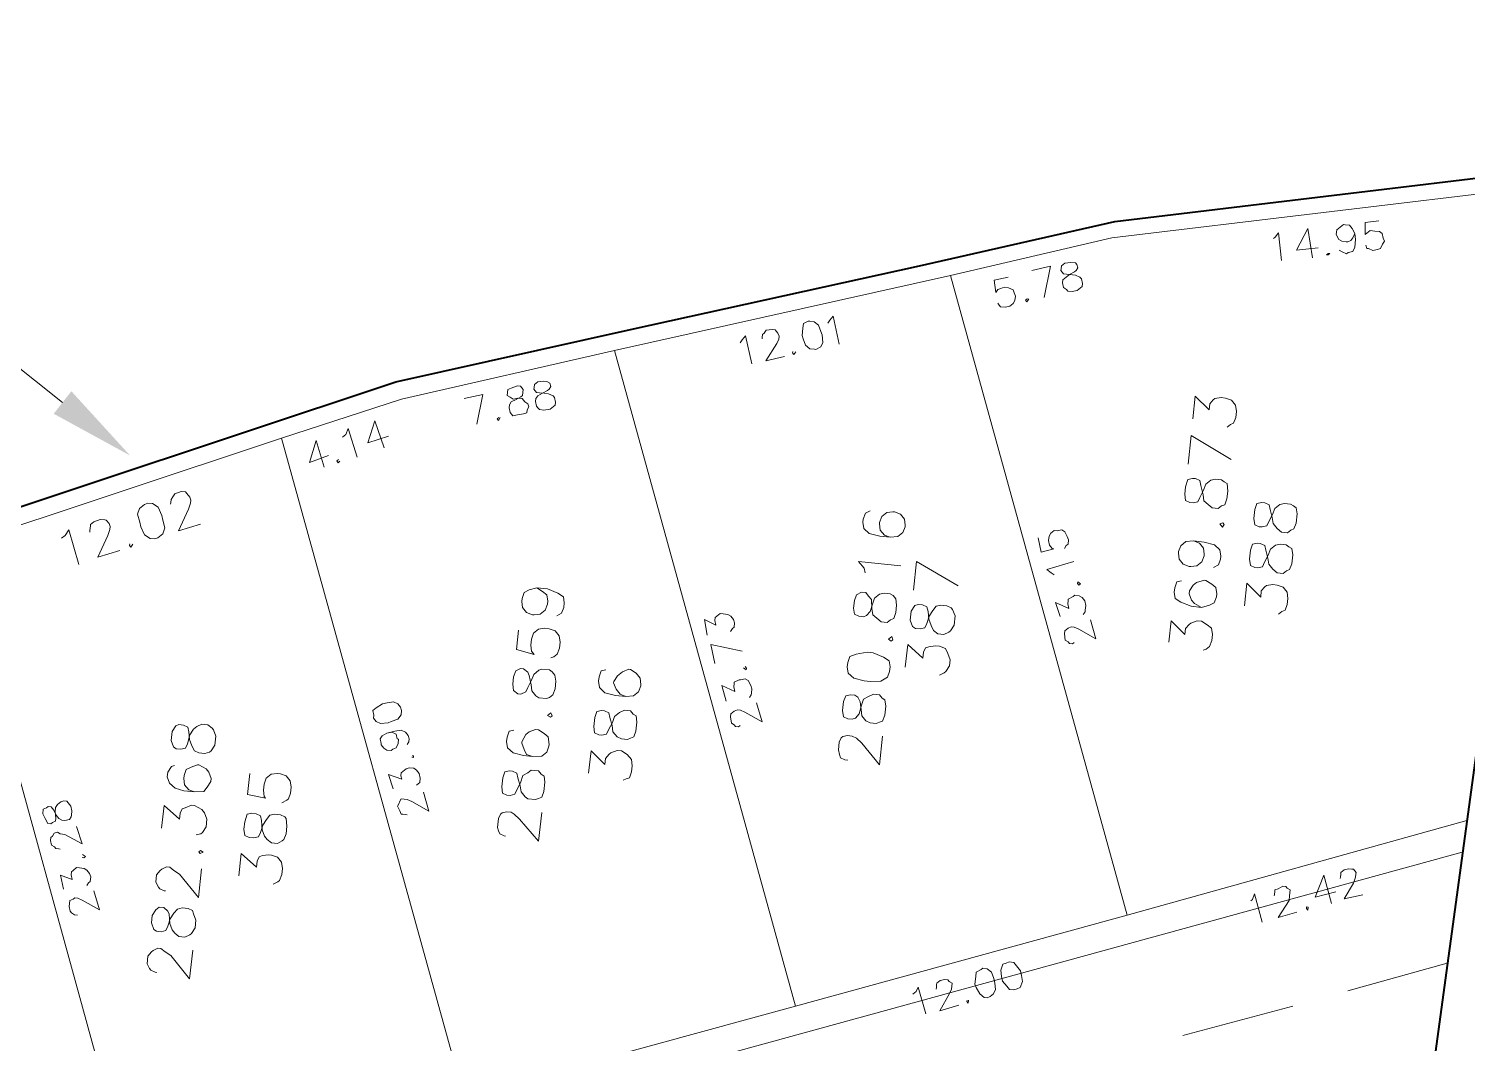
# Model space of a CAD drawing. Header units: metres. Extents: x -977055 to 805873, y -1033982 to 242021.
# Drawn here: x 2771 to 2821.4, y 1104.1 to 1139.6 of the extents above; entities that cross this region are included whole.
import ezdxf

# ---------------------------------------------------------------- set-up
doc = ezdxf.new("R2010")
doc.units = ezdxf.units.M
for name, color, linetype in [('PDF_acera', 7, 'Continuous'), ('PDF_areas por lote', 7, 'Continuous'), ('PDF_COTAS', 7, 'Continuous'), ('PDF_linea de centro', 7, 'Continuous'), ('PDF_LOTES', 7, 'Continuous'), ('PDF_No. lotes', 7, 'Continuous'), ('PDF_Poligono Ceres', 7, 'Continuous'), ('PDF_texto', 7, 'Continuous')]:
    doc.layers.add(name, color=color, linetype=linetype)

# ---------------------------------------------------------------- blocks, each defined once
blk = doc.blocks.new('CALLE')
at = {"layer": 'PDF_acera', "lineweight": 9}
blk.add_lwpolyline([(39.010727, -232.196302, -0.3800811), (49.067424, -237.29328), (76.670496, -307.35936)], format="xyb", dxfattribs=at)
at = {"layer": 'PDF_areas por lote', "lineweight": 9}
for points in [[(69.43104, -271.500768), (69.43104, -271.458432), (69.473376, -271.331424), (69.515712, -271.289088), (69.64272, -271.204416), (69.8544, -271.204416), (69.981408, -271.289088), (70.023744, -271.331424), (70.108416, -271.458432), (70.108416, -271.543104), (70.023744, -271.670112), (69.939072, -271.839456), (69.346368, -272.43216), (70.150752, -272.43216)], [(71.717184, -271.500768), (71.717184, -271.458432), (71.75952, -271.331424), (71.801856, -271.289088), (71.928864, -271.204416), (72.140544, -271.204416), (72.267552, -271.289088), (72.309888, -271.331424), (72.39456, -271.458432), (72.39456, -271.543104), (72.309888, -271.670112), (72.225216, -271.839456), (71.632512, -272.43216), (72.436896, -272.43216)], [(73.45296, -271.204416), (74.088, -271.204416), (73.749312, -271.670112), (73.918656, -271.670112), (74.045664, -271.712448), (74.088, -271.79712), (74.172672, -271.966464), (74.172672, -272.051136), (74.088, -272.262816), (74.003328, -272.347488), (73.833984, -272.43216), (73.622304, -272.43216), (73.45296, -272.347488), (73.410624, -272.305152), (73.368288, -272.178144)], [(75.231072, -271.37376), (75.188736, -271.289088), (75.019392, -271.204416), (74.892384, -271.204416), (74.72304, -271.289088), (74.596032, -271.458432), (74.553696, -271.712448), (74.553696, -272.0088), (74.596032, -272.262816), (74.72304, -272.347488), (74.892384, -272.43216), (74.977056, -272.43216), (75.1464, -272.347488), (75.231072, -272.262816), (75.315744, -272.051136), (75.315744, -272.0088), (75.231072, -271.839456), (75.1464, -271.712448), (74.977056, -271.670112), (74.892384, -271.670112), (74.72304, -271.712448), (74.596032, -271.839456), (74.553696, -272.0088)], [(74.257344, -280.772352), (74.257344, -280.730016), (74.29968, -280.603008), (74.384352, -280.560672), (74.469024, -280.518336), (74.72304, -280.518336), (74.850048, -280.560672), (74.892384, -280.603008), (74.93472, -280.730016), (74.93472, -280.857024), (74.892384, -280.941696), (74.765376, -281.11104), (74.215008, -281.703744), (75.019392, -281.703744)], [(77.220864, -280.68768), (77.178528, -280.560672), (77.009184, -280.518336), (76.882176, -280.518336), (76.712832, -280.560672), (76.585824, -280.730016), (76.543488, -281.026368), (76.543488, -281.280384), (76.585824, -281.5344), (76.712832, -281.661408), (76.882176, -281.703744), (76.924512, -281.703744), (77.136192, -281.661408), (77.220864, -281.5344), (77.305536, -281.365056), (77.305536, -281.280384), (77.220864, -281.11104), (77.136192, -281.026368), (76.924512, -280.941696), (76.882176, -280.941696), (76.712832, -281.026368), (76.585824, -281.11104), (76.543488, -281.280384)], [(80.01504, -280.518336), (79.464672, -280.518336), (79.38, -281.026368), (79.464672, -280.941696), (79.634016, -280.89936), (79.80336, -280.89936), (79.972704, -280.941696), (80.099712, -281.068704), (80.142048, -281.238048), (80.142048, -281.365056), (80.099712, -281.5344), (79.972704, -281.661408), (79.80336, -281.703744), (79.634016, -281.703744), (79.464672, -281.661408), (79.38, -281.576736), (79.337664, -281.492064)], [(81.242784, -280.89936), (81.158112, -281.068704), (81.07344, -281.195712), (80.904096, -281.238048), (80.819424, -281.238048), (80.65008, -281.195712), (80.523072, -281.068704), (80.480736, -280.89936), (80.480736, -280.857024), (80.523072, -280.68768), (80.65008, -280.560672), (80.819424, -280.518336), (80.904096, -280.518336), (81.07344, -280.560672), (81.158112, -280.68768), (81.242784, -280.89936), (81.242784, -281.195712), (81.158112, -281.492064), (81.07344, -281.661408), (80.904096, -281.703744), (80.777088, -281.703744), (80.607744, -281.661408), (80.523072, -281.5344)], [(77.390208, -290.043936), (77.390208, -289.959264), (77.432544, -289.832256), (77.517216, -289.78992), (77.644224, -289.747584), (77.855904, -289.747584), (77.982912, -289.78992), (78.025248, -289.832256), (78.067584, -289.959264), (78.067584, -290.086272), (78.025248, -290.21328), (77.89824, -290.382624), (77.347872, -290.932992), (78.152256, -290.932992)], [(82.639872, -289.959264), (82.76688, -289.916928), (82.936224, -289.747584), (82.936224, -290.932992)], [(84.375648, -289.916928), (84.290976, -289.78992), (84.121632, -289.747584), (84.03696, -289.747584), (83.867616, -289.78992), (83.740608, -289.959264), (83.698272, -290.255616), (83.698272, -290.551968), (83.740608, -290.763648), (83.867616, -290.890656), (84.03696, -290.932992), (84.079296, -290.932992), (84.24864, -290.890656), (84.375648, -290.763648), (84.417984, -290.594304), (84.417984, -290.551968), (84.375648, -290.382624), (84.24864, -290.255616), (84.079296, -290.21328), (84.03696, -290.21328), (83.867616, -290.255616), (83.740608, -290.382624), (83.698272, -290.551968)], [(81.623808, -298.595808), (82.216512, -298.595808), (81.877824, -299.019168), (82.047168, -299.019168), (82.174176, -299.10384), (82.216512, -299.146176), (82.301184, -299.31552), (82.301184, -299.442528), (82.216512, -299.611872), (82.13184, -299.73888), (81.962496, -299.781216), (81.793152, -299.781216), (81.623808, -299.73888), (81.539136, -299.654208), (81.4968, -299.569536)], [(83.359584, -298.765152), (83.317248, -298.638144), (83.147904, -298.595808), (83.020896, -298.595808), (82.851552, -298.638144), (82.76688, -298.807488), (82.682208, -299.10384), (82.682208, -299.400192), (82.76688, -299.611872), (82.851552, -299.73888), (83.020896, -299.781216), (83.105568, -299.781216), (83.274912, -299.73888), (83.359584, -299.611872), (83.444256, -299.442528), (83.444256, -299.400192), (83.359584, -299.188512), (83.274912, -299.10384), (83.105568, -299.019168), (83.020896, -299.019168), (82.851552, -299.10384), (82.76688, -299.188512), (82.682208, -299.400192)], [(84.502656, -298.976832), (84.46032, -299.146176), (84.333312, -299.273184), (84.163968, -299.31552), (84.121632, -299.31552), (83.952288, -299.273184), (83.82528, -299.146176), (83.782944, -298.976832), (83.782944, -298.934496), (83.82528, -298.765152), (83.952288, -298.638144), (84.121632, -298.595808), (84.163968, -298.595808), (84.333312, -298.638144), (84.46032, -298.765152), (84.502656, -298.976832), (84.502656, -299.273184), (84.46032, -299.569536), (84.333312, -299.73888), (84.163968, -299.781216), (84.079296, -299.781216), (83.909952, -299.73888), (83.82528, -299.611872)], [(86.873472, -299.781216), (87.42384, -298.595808), (86.619456, -298.595808)], [(87.889536, -298.595808), (88.524576, -298.595808), (88.185888, -299.019168), (88.355232, -299.019168), (88.48224, -299.10384), (88.524576, -299.146176), (88.566912, -299.31552), (88.566912, -299.442528), (88.524576, -299.611872), (88.397568, -299.73888), (88.228224, -299.781216), (88.05888, -299.781216), (87.889536, -299.73888), (87.8472, -299.654208), (87.762528, -299.569536)]]:
    blk.add_lwpolyline(points, dxfattribs=at)
for points in [[(70.785792, -271.204416), (70.616448, -271.289088), (70.574112, -271.37376), (70.574112, -271.500768), (70.616448, -271.627776), (70.743456, -271.670112), (70.955136, -271.712448), (71.12448, -271.79712), (71.251488, -271.881792), (71.293824, -272.0088), (71.293824, -272.178144), (71.251488, -272.305152), (71.166816, -272.347488), (70.997472, -272.43216), (70.785792, -272.43216), (70.616448, -272.347488), (70.574112, -272.305152), (70.48944, -272.178144), (70.48944, -272.0088), (70.574112, -271.881792), (70.658784, -271.79712), (70.828128, -271.712448), (71.082144, -271.670112), (71.166816, -271.627776), (71.251488, -271.500768), (71.251488, -271.37376), (71.166816, -271.289088), (70.997472, -271.204416)], [(75.908448, -271.204416), (75.739104, -271.289088), (75.696768, -271.37376), (75.696768, -271.500768), (75.739104, -271.627776), (75.866112, -271.670112), (76.120128, -271.712448), (76.289472, -271.79712), (76.374144, -271.881792), (76.458816, -272.0088), (76.458816, -272.178144), (76.374144, -272.305152), (76.331808, -272.347488), (76.162464, -272.43216), (75.908448, -272.43216), (75.739104, -272.347488), (75.696768, -272.305152), (75.654432, -272.178144), (75.654432, -272.0088), (75.696768, -271.881792), (75.823776, -271.79712), (75.99312, -271.712448), (76.2048, -271.670112), (76.331808, -271.627776), (76.374144, -271.500768), (76.374144, -271.37376), (76.331808, -271.289088), (76.162464, -271.204416)], [(72.902592, -272.305152), (72.860256, -272.347488), (72.902592, -272.43216), (72.944928, -272.347488)], [(75.612096, -280.518336), (75.442752, -280.560672), (75.400416, -280.68768), (75.400416, -280.772352), (75.442752, -280.89936), (75.56976, -280.941696), (75.78144, -281.026368), (75.99312, -281.068704), (76.077792, -281.195712), (76.162464, -281.280384), (76.162464, -281.492064), (76.077792, -281.576736), (76.035456, -281.661408), (75.866112, -281.703744), (75.612096, -281.703744), (75.442752, -281.661408), (75.400416, -281.576736), (75.35808, -281.492064), (75.35808, -281.280384), (75.400416, -281.195712), (75.527424, -281.068704), (75.696768, -281.026368), (75.908448, -280.941696), (76.035456, -280.89936), (76.077792, -280.772352), (76.077792, -280.68768), (76.035456, -280.560672), (75.866112, -280.518336)], [(78.490944, -280.518336), (78.3216, -280.560672), (78.236928, -280.68768), (78.236928, -280.772352), (78.3216, -280.89936), (78.448608, -280.941696), (78.660288, -281.026368), (78.829632, -281.068704), (78.95664, -281.195712), (78.998976, -281.280384), (78.998976, -281.492064), (78.95664, -281.576736), (78.871968, -281.661408), (78.702624, -281.703744), (78.490944, -281.703744), (78.3216, -281.661408), (78.236928, -281.576736), (78.194592, -281.492064), (78.194592, -281.280384), (78.236928, -281.195712), (78.363936, -281.068704), (78.53328, -281.026368), (78.787296, -280.941696), (78.871968, -280.89936), (78.95664, -280.772352), (78.95664, -280.68768), (78.871968, -280.560672), (78.702624, -280.518336)], [(77.728896, -281.576736), (77.68656, -281.661408), (77.728896, -281.703744), (77.813568, -281.661408)], [(78.74496, -289.747584), (78.575616, -289.78992), (78.53328, -289.916928), (78.53328, -290.043936), (78.575616, -290.128608), (78.702624, -290.21328), (78.95664, -290.255616), (79.125984, -290.297952), (79.210656, -290.42496), (79.295328, -290.551968), (79.295328, -290.721312), (79.210656, -290.805984), (79.16832, -290.890656), (78.998976, -290.932992), (78.74496, -290.932992), (78.575616, -290.890656), (78.53328, -290.805984), (78.490944, -290.721312), (78.490944, -290.551968), (78.53328, -290.42496), (78.660288, -290.297952), (78.829632, -290.255616), (79.041312, -290.21328), (79.16832, -290.128608), (79.210656, -290.043936), (79.210656, -289.916928), (79.16832, -289.78992), (78.998976, -289.747584)], [(79.972704, -289.747584), (79.80336, -289.78992), (79.676352, -289.959264), (79.634016, -290.255616), (79.634016, -290.42496), (79.676352, -290.721312), (79.80336, -290.890656), (79.972704, -290.932992), (80.099712, -290.932992), (80.269056, -290.890656), (80.353728, -290.721312), (80.4384, -290.42496), (80.4384, -290.255616), (80.353728, -289.959264), (80.269056, -289.78992), (80.099712, -289.747584)], [(81.623808, -289.747584), (81.454464, -289.78992), (81.412128, -289.916928), (81.412128, -290.043936), (81.454464, -290.128608), (81.581472, -290.21328), (81.793152, -290.255616), (81.962496, -290.297952), (82.089504, -290.42496), (82.13184, -290.551968), (82.13184, -290.721312), (82.089504, -290.805984), (82.004832, -290.890656), (81.835488, -290.932992), (81.623808, -290.932992), (81.454464, -290.890656), (81.412128, -290.805984), (81.327456, -290.721312), (81.327456, -290.551968), (81.412128, -290.42496), (81.4968, -290.297952), (81.666144, -290.255616), (81.92016, -290.21328), (82.004832, -290.128608), (82.089504, -290.043936), (82.089504, -289.916928), (82.004832, -289.78992), (81.835488, -289.747584)], [(80.86176, -290.805984), (80.819424, -290.890656), (80.86176, -290.932992), (80.946432, -290.890656)], [(85.772736, -298.595808), (85.603392, -298.638144), (85.561056, -298.765152), (85.561056, -298.849824), (85.603392, -298.976832), (85.7304, -299.019168), (85.94208, -299.10384), (86.111424, -299.146176), (86.238432, -299.273184), (86.280768, -299.400192), (86.280768, -299.569536), (86.238432, -299.654208), (86.196096, -299.73888), (85.984416, -299.781216), (85.772736, -299.781216), (85.603392, -299.73888), (85.561056, -299.654208), (85.476384, -299.569536), (85.476384, -299.400192), (85.561056, -299.273184), (85.645728, -299.146176), (85.815072, -299.10384), (86.069088, -299.019168), (86.196096, -298.976832), (86.238432, -298.849824), (86.238432, -298.765152), (86.196096, -298.638144), (85.984416, -298.595808)], [(85.053024, -299.654208), (84.968352, -299.73888), (85.053024, -299.781216), (85.09536, -299.73888)]]:
    blk.add_lwpolyline(points, close=True, dxfattribs=at)
at = {"layer": 'PDF_COTAS', "lineweight": 9}
for points in [[(81.200448, -267.56352), (81.28512, -267.648192), (81.454464, -267.732864), (80.523072, -268.113888)], [(81.454464, -268.325568), (81.4968, -268.325568), (81.623808, -268.325568), (81.666144, -268.325568), (81.750816, -268.41024), (81.835488, -268.579584), (81.835488, -268.706592), (81.835488, -268.748928), (81.750816, -268.8336), (81.666144, -268.875936), (81.581472, -268.875936), (81.412128, -268.8336), (80.777088, -268.62192), (81.031104, -269.214624)], [(81.242784, -269.46864), (81.200448, -269.46864), (81.158112, -269.510976), (81.242784, -269.553312)], [(82.470528, -270.484704), (82.512864, -270.484704), (82.597536, -270.484704), (82.682208, -270.52704), (82.76688, -270.569376), (82.851552, -270.73872), (82.851552, -270.865728), (82.809216, -270.908064), (82.724544, -270.992736), (82.639872, -271.035072), (82.5552, -271.035072), (82.385856, -270.992736), (81.750816, -270.781056), (82.004832, -271.37376)], [(83.952288, -274.633632), (84.672, -274.33728), (84.03696, -274.210272), (84.290976, -274.718304)], [(84.206304, -275.014656), (84.163968, -274.97232), (84.121632, -275.014656), (84.163968, -275.056992)], [(84.841344, -275.056992), (84.926016, -275.141664), (85.09536, -275.184), (84.333312, -275.522688)], [(84.672, -276.2424), (85.391712, -275.903712), (84.756672, -275.776704), (85.010688, -276.327072)], [(86.280768, -278.316864), (86.450112, -278.824896), (85.603392, -278.740224)], [(85.857408, -279.332928), (85.815072, -279.290592), (85.772736, -279.332928), (85.857408, -279.375264)], [(88.651584, -285.810336), (88.736256, -285.852672), (88.863264, -285.937344), (88.101216, -286.19136)], [(88.820928, -286.40304), (88.863264, -286.40304), (88.947936, -286.40304), (88.990272, -286.445376), (89.074944, -286.487712), (89.11728, -286.657056), (89.11728, -286.741728), (89.074944, -286.784064), (89.032608, -286.8264), (88.947936, -286.868736), (88.863264, -286.868736), (88.736256, -286.8264), (88.228224, -286.572384), (88.397568, -287.080416)], [(88.566912, -287.292096), (88.524576, -287.292096), (88.48224, -287.334432), (88.566912, -287.376768)], [(89.455968, -288.181152), (89.54064, -288.223488), (89.667648, -288.30816), (88.9056, -288.562176)], [(71.082144, -292.54176), (71.166816, -292.626432), (71.293824, -292.668768), (70.574112, -292.96512)], [(91.276416, -293.049792), (91.149408, -292.668768), (90.81072, -292.75344), (90.895392, -292.795776), (90.937728, -292.880448), (90.980064, -292.96512), (90.980064, -293.092128), (90.937728, -293.219136), (90.853056, -293.261472), (90.768384, -293.303808), (90.641376, -293.303808), (90.556704, -293.261472), (90.472032, -293.1768), (90.429696, -293.049792), (90.429696, -292.922784), (90.472032, -292.880448), (90.514368, -292.838112)], [(71.293824, -293.1768), (71.33616, -293.1768), (71.420832, -293.1768), (71.463168, -293.1768), (71.54784, -293.261472), (71.590176, -293.38848), (71.590176, -293.473152), (71.54784, -293.515488), (71.505504, -293.60016), (71.420832, -293.60016), (71.33616, -293.60016), (71.209152, -293.557824), (70.70112, -293.346144), (70.9128, -293.854176)], [(90.81072, -294.108192), (91.699776, -294.192864), (91.530432, -293.684832)], [(71.082144, -294.065856), (71.039808, -294.065856), (70.997472, -294.108192), (71.082144, -294.108192)], [(84.121632, -294.65856), (83.740608, -294.785568), (83.867616, -295.124256), (83.867616, -295.08192), (83.952288, -294.997248), (84.079296, -294.954912), (84.206304, -294.954912), (84.290976, -294.997248), (84.375648, -295.08192), (84.375648, -295.166592), (84.417984, -295.2936), (84.375648, -295.378272), (84.24864, -295.462944), (84.163968, -295.50528), (84.03696, -295.50528), (83.994624, -295.462944), (83.909952, -295.420608)], [(83.147904, -295.208928), (83.19024, -295.124256), (83.274912, -294.997248), (83.571264, -295.71696)], [(82.004832, -295.50528), (82.385856, -295.335936), (82.258848, -295.71696), (82.385856, -295.674624), (82.470528, -295.674624), (82.512864, -295.674624), (82.597536, -295.801632), (82.639872, -295.843968), (82.639872, -295.970976), (82.597536, -296.055648), (82.512864, -296.14032), (82.385856, -296.182656), (82.258848, -296.182656), (82.216512, -296.182656), (82.13184, -296.14032)], [(81.327456, -295.970976), (81.28512, -295.92864), (81.28512, -295.843968), (81.327456, -295.801632), (81.369792, -295.71696), (81.539136, -295.674624), (81.623808, -295.674624), (81.666144, -295.71696), (81.70848, -295.759296), (81.750816, -295.843968), (81.750816, -295.92864), (81.70848, -296.055648), (81.4968, -296.56368), (82.004832, -296.352)], [(93.1392, -300.289248), (93.181536, -300.331584), (93.308544, -300.416256), (92.546496, -300.5856)], [(92.71584, -301.43232), (93.520224, -301.22064), (92.885184, -300.966624), (93.012192, -301.559328)], [(74.680704, -301.644), (74.72304, -301.686336), (74.892384, -301.728672), (74.130336, -302.025024)], [(74.892384, -302.27904), (74.93472, -302.27904), (75.019392, -302.27904), (75.061728, -302.27904), (75.104064, -302.363712), (75.188736, -302.49072), (75.188736, -302.575392), (75.1464, -302.617728), (75.104064, -302.7024), (75.019392, -302.7024), (74.93472, -302.7024), (74.807712, -302.7024), (74.29968, -302.448384), (74.51136, -302.956416)], [(93.520224, -302.533056), (93.393216, -302.49072), (93.308544, -302.448384), (93.266208, -302.363712), (93.266208, -302.321376), (93.266208, -302.194368), (93.308544, -302.109696), (93.435552, -302.025024), (93.56256, -302.025024), (93.647232, -302.109696), (93.731904, -302.194368), (93.731904, -302.236704), (93.731904, -302.363712), (93.647232, -302.448384), (93.520224, -302.533056), (93.35088, -302.575392), (93.1392, -302.575392), (93.012192, -302.533056), (92.969856, -302.406048), (92.92752, -302.363712), (92.969856, -302.236704), (93.012192, -302.152032)], [(93.943584, -303.168096), (93.858912, -302.787072), (93.520224, -302.829408), (93.56256, -302.871744), (93.647232, -302.956416), (93.647232, -303.083424), (93.647232, -303.210432), (93.604896, -303.295104), (93.477888, -303.33744), (93.393216, -303.379776), (93.308544, -303.33744), (93.181536, -303.295104), (93.1392, -303.210432), (93.096864, -303.083424), (93.1392, -302.956416), (93.1392, -302.91408), (93.223872, -302.871744)], [(74.850048, -303.887808), (75.612096, -303.591456), (74.977056, -303.422112), (75.188736, -303.97248)], [(75.56976, -304.057152), (75.612096, -304.057152), (75.696768, -304.057152), (75.739104, -304.057152), (75.823776, -304.141824), (75.866112, -304.268832), (75.866112, -304.353504), (75.866112, -304.39584), (75.78144, -304.480512), (75.739104, -304.480512), (75.654432, -304.480512), (75.485088, -304.438176), (75.019392, -304.226496), (75.188736, -304.734528)]]:
    blk.add_lwpolyline(points, dxfattribs=at)
for points in [[(73.24128, -268.8336), (72.775584, -269.04528), (72.987264, -268.537248), (72.987264, -268.41024), (73.0296, -268.325568), (72.987264, -268.240896), (72.902592, -268.19856), (72.860256, -268.156224), (72.775584, -268.156224), (72.648576, -268.19856), (72.60624, -268.283232), (72.563904, -268.325568), (72.563904, -268.41024), (72.563904, -268.452576), (72.563904, -268.41024), (72.563904, -268.325568), (72.60624, -268.283232), (72.648576, -268.19856), (72.775584, -268.156224), (72.860256, -268.156224), (72.902592, -268.19856), (72.987264, -268.240896), (73.0296, -268.325568), (72.987264, -268.41024), (72.987264, -268.537248), (72.775584, -269.04528)], [(73.368288, -267.944544), (73.24128, -268.029216), (73.24128, -268.113888), (73.283616, -268.156224), (73.325952, -268.240896), (73.410624, -268.240896), (73.579968, -268.19856), (73.706976, -268.19856), (73.791648, -268.240896), (73.87632, -268.325568), (73.918656, -268.41024), (73.918656, -268.494912), (73.87632, -268.537248), (73.791648, -268.62192), (73.66464, -268.664256), (73.537632, -268.664256), (73.495296, -268.664256), (73.410624, -268.62192), (73.368288, -268.494912), (73.368288, -268.41024), (73.410624, -268.325568), (73.495296, -268.240896), (73.622304, -268.156224), (73.706976, -268.071552), (73.706976, -267.98688), (73.66464, -267.944544), (73.622304, -267.859872), (73.495296, -267.859872)], [(73.368288, -267.944544), (73.24128, -268.029216), (73.24128, -268.113888), (73.283616, -268.156224), (73.325952, -268.240896), (73.410624, -268.240896), (73.579968, -268.19856), (73.706976, -268.19856), (73.791648, -268.240896), (73.87632, -268.325568), (73.918656, -268.41024), (73.918656, -268.494912), (73.87632, -268.537248), (73.791648, -268.62192), (73.66464, -268.664256), (73.537632, -268.664256), (73.495296, -268.664256), (73.410624, -268.62192), (73.368288, -268.494912), (73.368288, -268.41024), (73.410624, -268.325568), (73.495296, -268.240896), (73.622304, -268.156224), (73.706976, -268.071552), (73.706976, -267.98688), (73.66464, -267.944544), (73.622304, -267.859872), (73.495296, -267.859872)], [(71.632512, -269.299296), (71.717184, -269.341632), (71.75952, -269.383968), (71.886528, -269.383968), (71.9712, -269.341632), (72.055872, -269.25696), (72.098208, -269.172288), (72.098208, -269.04528), (72.098208, -268.960608), (72.013536, -268.875936), (71.9712, -268.8336), (71.886528, -268.8336), (71.75952, -268.875936), (71.844192, -268.537248), (71.463168, -268.664256), (71.844192, -268.537248), (71.75952, -268.875936), (71.886528, -268.8336), (71.9712, -268.8336), (72.013536, -268.875936), (72.098208, -268.960608), (72.098208, -269.04528), (72.098208, -269.172288), (72.055872, -269.25696), (71.9712, -269.341632), (71.886528, -269.383968), (71.75952, -269.383968), (71.717184, -269.341632)], [(71.505504, -269.510976), (70.997472, -269.722656), (71.209152, -269.214624), (71.251488, -269.087616), (71.251488, -269.002944), (71.209152, -268.960608), (71.166816, -268.875936), (71.082144, -268.875936), (70.997472, -268.875936), (70.870464, -268.918272), (70.828128, -268.960608), (70.785792, -269.04528), (70.785792, -269.129952), (70.785792, -269.04528), (70.828128, -268.960608), (70.870464, -268.918272), (70.997472, -268.875936), (71.082144, -268.875936), (71.166816, -268.875936), (71.209152, -268.960608), (71.251488, -269.002944), (71.251488, -269.087616), (71.209152, -269.214624), (70.997472, -269.722656)], [(72.479232, -269.087616), (72.436896, -269.172288), (72.39456, -269.129952), (72.39456, -269.087616), (72.39456, -269.129952), (72.436896, -269.172288)], [(82.385856, -269.764992), (82.258848, -269.637984), (82.089504, -269.595648), (81.877824, -269.68032), (81.750816, -269.722656), (81.539136, -269.849664), (81.454464, -270.019008), (81.454464, -270.146016), (81.4968, -270.230688), (81.623808, -270.357696), (81.793152, -270.400032), (82.004832, -270.31536), (82.13184, -270.273024), (82.34352, -270.146016), (82.428192, -269.976672), (82.428192, -269.849664)], [(77.136192, -276.750432), (77.05152, -276.835104), (77.009184, -276.962112), (77.05152, -277.173792), (77.093856, -277.258464), (77.178528, -277.427808), (77.305536, -277.51248), (77.432544, -277.51248), (77.517216, -277.470144), (77.601888, -277.385472), (77.644224, -277.258464), (77.601888, -277.08912), (77.559552, -276.962112), (77.432544, -276.792768), (77.347872, -276.708096), (77.220864, -276.750432)], [(77.136192, -276.750432), (77.05152, -276.835104), (77.009184, -276.962112), (77.05152, -277.173792), (77.093856, -277.258464), (77.178528, -277.427808), (77.305536, -277.51248), (77.432544, -277.51248), (77.517216, -277.470144), (77.601888, -277.385472), (77.644224, -277.258464), (77.601888, -277.08912), (77.559552, -276.962112), (77.432544, -276.792768), (77.347872, -276.708096), (77.220864, -276.750432)], [(75.400416, -278.14752), (75.442752, -278.189856), (75.485088, -278.232192), (75.612096, -278.232192), (75.739104, -278.189856), (75.823776, -278.105184), (75.866112, -278.020512), (75.866112, -277.893504), (75.823776, -277.808832), (75.739104, -277.72416), (75.696768, -277.681824), (75.612096, -277.681824), (75.527424, -277.72416), (75.612096, -277.343136), (75.231072, -277.51248), (75.612096, -277.343136), (75.527424, -277.72416), (75.612096, -277.681824), (75.696768, -277.681824), (75.739104, -277.72416), (75.823776, -277.808832), (75.866112, -277.893504), (75.866112, -278.020512), (75.823776, -278.105184), (75.739104, -278.189856), (75.612096, -278.232192), (75.485088, -278.232192), (75.442752, -278.189856)], [(76.501152, -277.766496), (76.585824, -277.808832), (76.670496, -277.808832), (76.755168, -277.766496), (76.83984, -277.681824), (76.882176, -277.554816), (76.83984, -277.385472), (76.755168, -277.173792), (76.670496, -277.046784), (76.585824, -277.004448), (76.458816, -277.046784), (76.41648, -277.046784), (76.331808, -277.131456), (76.289472, -277.216128), (76.289472, -277.343136), (76.331808, -277.385472), (76.374144, -277.470144), (76.501152, -277.51248), (76.62816, -277.51248), (76.62816, -277.470144), (76.755168, -277.427808), (76.797504, -277.3008), (76.755168, -277.173792), (76.797504, -277.3008), (76.755168, -277.427808), (76.62816, -277.470144), (76.62816, -277.51248), (76.501152, -277.51248), (76.374144, -277.470144), (76.331808, -277.385472), (76.289472, -277.343136), (76.289472, -277.216128), (76.331808, -277.131456), (76.41648, -277.046784), (76.458816, -277.046784), (76.585824, -277.004448), (76.670496, -277.046784), (76.755168, -277.173792), (76.83984, -277.385472), (76.882176, -277.554816), (76.83984, -277.681824), (76.755168, -277.766496), (76.670496, -277.808832), (76.585824, -277.808832)], [(75.231072, -278.3592), (74.72304, -278.57088), (74.93472, -278.062848), (74.977056, -277.93584), (74.977056, -277.851168), (74.977056, -277.766496), (74.892384, -277.72416), (74.850048, -277.72416), (74.765376, -277.681824), (74.638368, -277.766496), (74.553696, -277.808832), (74.553696, -277.851168), (74.553696, -277.93584), (74.553696, -277.978176), (74.553696, -277.93584), (74.553696, -277.851168), (74.553696, -277.808832), (74.638368, -277.766496), (74.765376, -277.681824), (74.850048, -277.72416), (74.892384, -277.72416), (74.977056, -277.766496), (74.977056, -277.851168), (74.977056, -277.93584), (74.93472, -278.062848), (74.72304, -278.57088)], [(76.2048, -277.93584), (76.2048, -277.978176), (76.162464, -277.978176), (76.162464, -277.93584), (76.162464, -277.978176), (76.2048, -277.978176)], [(86.704128, -279.586944), (86.661792, -279.502272), (86.57712, -279.502272), (86.492448, -279.502272), (86.450112, -279.586944), (86.407776, -279.671616), (86.450112, -279.798624), (86.450112, -279.925632), (86.36544, -280.010304), (86.323104, -280.094976), (86.238432, -280.137312), (86.15376, -280.094976), (86.069088, -280.094976), (86.026752, -280.010304), (85.984416, -279.84096), (85.94208, -279.713952), (85.984416, -279.671616), (86.026752, -279.62928), (86.15376, -279.586944), (86.238432, -279.586944), (86.323104, -279.62928), (86.407776, -279.756288), (86.492448, -279.883296), (86.534784, -279.925632), (86.619456, -279.925632), (86.704128, -279.925632), (86.7888, -279.84096), (86.7888, -279.756288)], [(86.958144, -280.306656), (86.873472, -280.221984), (86.7888, -280.221984), (86.746464, -280.221984), (86.661792, -280.306656), (86.661792, -280.391328), (86.661792, -280.518336), (86.661792, -280.645344), (86.619456, -280.772352), (86.57712, -280.814688), (86.450112, -280.857024), (86.36544, -280.857024), (86.323104, -280.814688), (86.238432, -280.730016), (86.196096, -280.560672), (86.196096, -280.433664), (86.238432, -280.391328), (86.280768, -280.348992), (86.407776, -280.306656), (86.492448, -280.306656), (86.57712, -280.348992), (86.661792, -280.476), (86.746464, -280.603008), (86.7888, -280.645344), (86.873472, -280.68768), (86.958144, -280.645344), (87.00048, -280.560672), (87.00048, -280.476)], [(80.607744, -286.40304), (80.692416, -286.445376), (80.734752, -286.487712), (80.86176, -286.487712), (80.946432, -286.445376), (81.031104, -286.360704), (81.07344, -286.276032), (81.07344, -286.149024), (81.07344, -286.064352), (80.988768, -285.97968), (80.946432, -285.937344), (80.86176, -285.937344), (80.734752, -285.97968), (80.86176, -285.640992), (80.4384, -285.768), (80.86176, -285.640992), (80.734752, -285.97968), (80.86176, -285.937344), (80.946432, -285.937344), (80.988768, -285.97968), (81.07344, -286.064352), (81.07344, -286.149024), (81.07344, -286.276032), (81.031104, -286.360704), (80.946432, -286.445376), (80.86176, -286.487712), (80.734752, -286.487712), (80.692416, -286.445376)], [(80.099712, -286.784064), (80.184384, -285.895008), (79.676352, -286.064352), (80.184384, -285.895008)], [(78.829632, -287.122752), (78.914304, -287.165088), (78.95664, -287.165088), (79.083648, -287.165088), (79.16832, -287.122752), (79.295328, -287.03808), (79.337664, -286.953408), (79.295328, -286.8264), (79.295328, -286.784064), (79.210656, -286.657056), (79.16832, -286.657056), (79.083648, -286.657056), (78.95664, -286.699392), (79.083648, -286.318368), (78.660288, -286.487712), (79.083648, -286.318368), (78.95664, -286.699392), (79.083648, -286.657056), (79.16832, -286.657056), (79.210656, -286.657056), (79.295328, -286.784064), (79.295328, -286.8264), (79.337664, -286.953408), (79.295328, -287.03808), (79.16832, -287.122752), (79.083648, -287.165088), (78.95664, -287.165088), (78.914304, -287.165088)], [(78.702624, -287.334432), (78.194592, -287.546112), (78.406272, -287.03808), (78.448608, -286.911072), (78.448608, -286.8264), (78.406272, -286.741728), (78.363936, -286.699392), (78.3216, -286.657056), (78.236928, -286.657056), (78.067584, -286.699392), (78.025248, -286.784064), (77.982912, -286.8264), (77.982912, -286.911072), (78.025248, -286.953408), (77.982912, -286.911072), (77.982912, -286.8264), (78.025248, -286.784064), (78.067584, -286.699392), (78.236928, -286.657056), (78.3216, -286.657056), (78.363936, -286.699392), (78.406272, -286.741728), (78.448608, -286.8264), (78.448608, -286.911072), (78.406272, -287.03808), (78.194592, -287.546112)], [(79.676352, -286.911072), (79.634016, -286.953408), (79.59168, -286.953408), (79.634016, -286.868736), (79.59168, -286.953408), (79.634016, -286.953408)], [(89.455968, -287.630784), (89.371296, -287.503776), (89.244288, -287.503776), (89.032608, -287.503776), (88.947936, -287.546112), (88.778592, -287.630784), (88.69392, -287.757792), (88.69392, -287.8848), (88.69392, -287.927136), (88.778592, -288.054144), (88.9056, -288.09648), (89.11728, -288.054144), (89.201952, -288.011808), (89.371296, -287.927136), (89.455968, -287.800128), (89.455968, -287.67312)], [(90.726048, -293.642496), (90.683712, -293.60016), (90.641376, -293.642496), (90.726048, -293.684832)], [(71.9712, -294.362208), (71.886528, -294.2352), (71.75952, -294.2352), (71.54784, -294.2352), (71.463168, -294.277536), (71.293824, -294.404544), (71.209152, -294.531552), (71.209152, -294.616224), (71.251488, -294.700896), (71.33616, -294.785568), (71.463168, -294.827904), (71.632512, -294.785568), (71.75952, -294.743232), (71.928864, -294.65856), (72.013536, -294.531552), (72.013536, -294.404544)], [(91.826784, -294.573888), (91.742112, -294.489216), (91.65744, -294.489216), (91.615104, -294.489216), (91.530432, -294.573888), (91.530432, -294.65856), (91.530432, -294.827904), (91.530432, -294.912576), (91.488096, -295.039584), (91.44576, -295.08192), (91.318752, -295.124256), (91.23408, -295.124256), (91.191744, -295.08192), (91.107072, -294.997248), (91.064736, -294.87024), (91.064736, -294.743232), (91.107072, -294.700896), (91.149408, -294.616224), (91.276416, -294.573888), (91.361088, -294.573888), (91.44576, -294.65856), (91.530432, -294.743232), (91.615104, -294.87024), (91.65744, -294.912576), (91.742112, -294.954912), (91.826784, -294.912576), (91.86912, -294.87024), (91.86912, -294.743232)], [(72.225216, -295.039584), (72.18288, -294.954912), (72.013536, -294.912576), (71.844192, -294.954912), (71.717184, -294.997248), (71.590176, -295.124256), (71.505504, -295.208928), (71.505504, -295.335936), (71.54784, -295.420608), (71.590176, -295.50528), (71.75952, -295.547616), (71.928864, -295.50528), (72.055872, -295.462944), (72.18288, -295.335936), (72.267552, -295.251264), (72.267552, -295.124256)], [(82.97856, -295.886304), (82.936224, -295.92864), (82.97856, -295.970976), (83.020896, -295.886304)], [(92.885184, -301.85568), (92.842848, -301.813344), (92.842848, -301.85568), (92.885184, -301.898016)], [(74.680704, -303.210432), (74.638368, -303.210432), (74.596032, -303.252768), (74.680704, -303.252768)]]:
    blk.add_lwpolyline(points, close=True, dxfattribs=at)
at = {"layer": 'PDF_linea de centro', "lineweight": 9}
for points in [[(70.743456, -300.16224), (71.886528, -303.12576)], [(72.479232, -304.60752), (73.537632, -307.274688)]]:
    blk.add_lwpolyline(points, dxfattribs=at)
at = {"layer": 'PDF_LOTES', "lineweight": 20}
for points in [[(63.376992, -271.458432), (59.863104, -262.525536), (75.654432, -256.259808), (75.823776, -256.55616), (80.396064, -264.049632), (80.65008, -264.642336)], [(80.65008, -264.642336), (84.629664, -273.363552), (66.89088, -280.391328), (63.376992, -271.458432)], [(84.629664, -273.363552), (86.069088, -276.581088), (88.05888, -282.338784), (70.404768, -289.324224), (66.89088, -280.391328)], [(88.05888, -282.338784), (91.149408, -291.441024), (73.918656, -298.25712), (70.404768, -289.324224)], [(91.149408, -291.441024), (92.673504, -295.801632), (95.340672, -307.401696), (80.692416, -307.486368), (77.559552, -307.401696), (73.918656, -298.25712)]]:
    blk.add_lwpolyline(points, close=True, dxfattribs=at)
at = {"layer": 'PDF_No. lotes', "lineweight": 20}
for points in [[(72.352224, -273.49056), (72.987264, -273.49056), (72.648576, -273.956256), (72.81792, -273.956256), (72.944928, -273.998592), (72.987264, -274.083264), (73.0296, -274.252608), (73.0296, -274.33728), (72.987264, -274.506624), (72.860256, -274.633632), (72.690912, -274.675968), (72.521568, -274.675968), (72.352224, -274.633632), (72.309888, -274.591296), (72.225216, -274.464288)], [(75.231072, -273.49056), (74.638368, -273.49056), (74.596032, -273.998592), (74.638368, -273.956256), (74.807712, -273.91392), (74.977056, -273.91392), (75.1464, -273.956256), (75.273408, -274.083264), (75.315744, -274.252608), (75.315744, -274.33728), (75.273408, -274.506624), (75.1464, -274.633632), (74.977056, -274.675968), (74.807712, -274.675968), (74.638368, -274.633632), (74.596032, -274.591296), (74.51136, -274.464288)], [(76.247136, -282.889152), (76.882176, -282.889152), (76.543488, -283.312512), (76.712832, -283.312512), (76.83984, -283.397184), (76.882176, -283.43952), (76.966848, -283.608864), (76.966848, -283.735872), (76.882176, -283.905216), (76.755168, -284.032224), (76.585824, -284.07456), (76.41648, -284.07456), (76.247136, -284.032224), (76.2048, -283.947552), (76.162464, -283.86288)], [(79.16832, -283.058496), (79.125984, -282.931488), (78.95664, -282.889152), (78.829632, -282.889152), (78.660288, -282.931488), (78.53328, -283.100832), (78.490944, -283.397184), (78.490944, -283.693536), (78.53328, -283.905216), (78.660288, -284.032224), (78.829632, -284.07456), (78.871968, -284.07456), (79.041312, -284.032224), (79.16832, -283.905216), (79.252992, -283.735872), (79.252992, -283.693536), (79.16832, -283.524192), (79.041312, -283.397184), (78.871968, -283.312512), (78.829632, -283.312512), (78.660288, -283.397184), (78.53328, -283.524192), (78.490944, -283.693536)], [(80.142048, -291.356352), (80.777088, -291.356352), (80.4384, -291.822048), (80.607744, -291.822048), (80.734752, -291.864384), (80.777088, -291.949056), (80.819424, -292.1184), (80.819424, -292.245408), (80.777088, -292.414752), (80.65008, -292.499424), (80.480736, -292.584096), (80.311392, -292.584096), (80.142048, -292.499424), (80.099712, -292.457088), (80.01504, -292.33008)], [(82.5552, -292.584096), (83.105568, -291.356352), (82.301184, -291.356352)], [(82.851552, -300.5856), (83.486592, -300.5856), (83.147904, -301.00896), (83.317248, -301.00896), (83.444256, -301.093632), (83.486592, -301.135968), (83.528928, -301.305312), (83.528928, -301.43232), (83.486592, -301.601664), (83.359584, -301.728672), (83.19024, -301.771008), (83.020896, -301.771008), (82.851552, -301.728672), (82.809216, -301.644), (82.724544, -301.559328)]]:
    blk.add_lwpolyline(points, dxfattribs=at)
for points in [[(73.66464, -273.49056), (73.495296, -273.532896), (73.45296, -273.659904), (73.45296, -273.786912), (73.495296, -273.91392), (73.622304, -273.956256), (73.833984, -273.998592), (74.003328, -274.083264), (74.130336, -274.167936), (74.172672, -274.294944), (74.172672, -274.464288), (74.130336, -274.591296), (74.088, -274.633632), (73.87632, -274.675968), (73.66464, -274.675968), (73.495296, -274.633632), (73.45296, -274.591296), (73.368288, -274.464288), (73.368288, -274.294944), (73.45296, -274.167936), (73.537632, -274.083264), (73.706976, -273.998592), (73.960992, -273.956256), (74.088, -273.91392), (74.130336, -273.786912), (74.130336, -273.659904), (74.088, -273.532896), (73.87632, -273.49056)], [(77.559552, -282.889152), (77.390208, -282.931488), (77.347872, -283.058496), (77.347872, -283.143168), (77.390208, -283.270176), (77.517216, -283.312512), (77.728896, -283.397184), (77.89824, -283.43952), (78.025248, -283.566528), (78.10992, -283.693536), (78.10992, -283.86288), (78.025248, -283.947552), (77.982912, -284.032224), (77.813568, -284.07456), (77.559552, -284.07456), (77.390208, -284.032224), (77.347872, -283.947552), (77.305536, -283.86288), (77.305536, -283.693536), (77.347872, -283.566528), (77.47488, -283.43952), (77.644224, -283.397184), (77.855904, -283.312512), (77.982912, -283.270176), (78.025248, -283.143168), (78.025248, -283.058496), (77.982912, -282.931488), (77.813568, -282.889152)], [(81.454464, -291.356352), (81.28512, -291.441024), (81.242784, -291.525696), (81.242784, -291.652704), (81.28512, -291.779712), (81.412128, -291.822048), (81.623808, -291.864384), (81.793152, -291.949056), (81.92016, -292.033728), (81.962496, -292.160736), (81.962496, -292.33008), (81.92016, -292.457088), (81.877824, -292.499424), (81.70848, -292.584096), (81.454464, -292.584096), (81.28512, -292.499424), (81.242784, -292.457088), (81.158112, -292.33008), (81.158112, -292.160736), (81.242784, -292.033728), (81.369792, -291.949056), (81.539136, -291.864384), (81.750816, -291.822048), (81.877824, -291.779712), (81.92016, -291.652704), (81.92016, -291.525696), (81.877824, -291.441024), (81.70848, -291.356352)], [(84.163968, -300.5856), (83.994624, -300.627936), (83.952288, -300.754944), (83.952288, -300.839616), (83.994624, -300.966624), (84.121632, -301.00896), (84.333312, -301.093632), (84.502656, -301.135968), (84.629664, -301.262976), (84.672, -301.389984), (84.672, -301.559328), (84.629664, -301.644), (84.587328, -301.728672), (84.417984, -301.771008), (84.163968, -301.771008), (83.994624, -301.728672), (83.952288, -301.644), (83.867616, -301.559328), (83.867616, -301.389984), (83.952288, -301.262976), (84.079296, -301.135968), (84.24864, -301.093632), (84.46032, -301.00896), (84.587328, -300.966624), (84.629664, -300.839616), (84.629664, -300.754944), (84.587328, -300.627936), (84.417984, -300.5856)], [(85.30704, -300.5856), (85.137696, -300.627936), (85.09536, -300.754944), (85.09536, -300.839616), (85.137696, -300.966624), (85.264704, -301.00896), (85.476384, -301.093632), (85.645728, -301.135968), (85.772736, -301.262976), (85.815072, -301.389984), (85.815072, -301.559328), (85.772736, -301.644), (85.7304, -301.728672), (85.561056, -301.771008), (85.30704, -301.771008), (85.137696, -301.728672), (85.09536, -301.644), (85.010688, -301.559328), (85.010688, -301.389984), (85.09536, -301.262976), (85.222368, -301.135968), (85.391712, -301.093632), (85.603392, -301.00896), (85.7304, -300.966624), (85.772736, -300.839616), (85.772736, -300.754944), (85.7304, -300.627936), (85.561056, -300.5856)]]:
    blk.add_lwpolyline(points, close=True, dxfattribs=at)
at = {"layer": 'PDF_Poligono Ceres', "lineweight": 40}
blk.add_lwpolyline([(51.141888, -203.00112), (54.655776, -216.252288), (55.163808, -217.099008), (59.2704, -221.374944), (63.546336, -227.174976), (65.705472, -232.890336), (67.52592, -236.996928), (69.177024, -241.52688), (73.198944, -250.62912), (76.247136, -256.34448), (80.819424, -263.837952), (86.534784, -276.369408), (88.69392, -282.719808), (91.318752, -290.551968), (93.1392, -295.843968), (95.806368, -307.401696), (80.692416, -307.486368), (64.054368, -307.020672), (43.987104, -307.613376), (32.048352, -308.20608), (0.21168, -306.30096)], dxfattribs=at)
at = {"layer": 'PDF_texto', "lineweight": 9}
blk.add_lwpolyline([(84.968352, -267.182496), (87.677856, -262.90656), (95.001984, -262.90656)], dxfattribs=at)
at = {"layer": 'PDF_texto', "transparency": 33554559}
blk.add_solid([(85.30704, -267.394176), (83.698272, -269.214624), (84.629664, -266.970816)], dxfattribs=at)

msp = doc.modelspace()

# ---------------------------------------------------------------- block references
at = {"xscale": 1.255773352820658, "yscale": 1.255773352820658, "zscale": 1.255773352820658, "rotation": 83.85573648860341}
msp.add_blockref('CALLE', (2427.15058, 1056.36283, 1015.371), dxfattribs=at)

doc.saveas('drawing.dxf')
